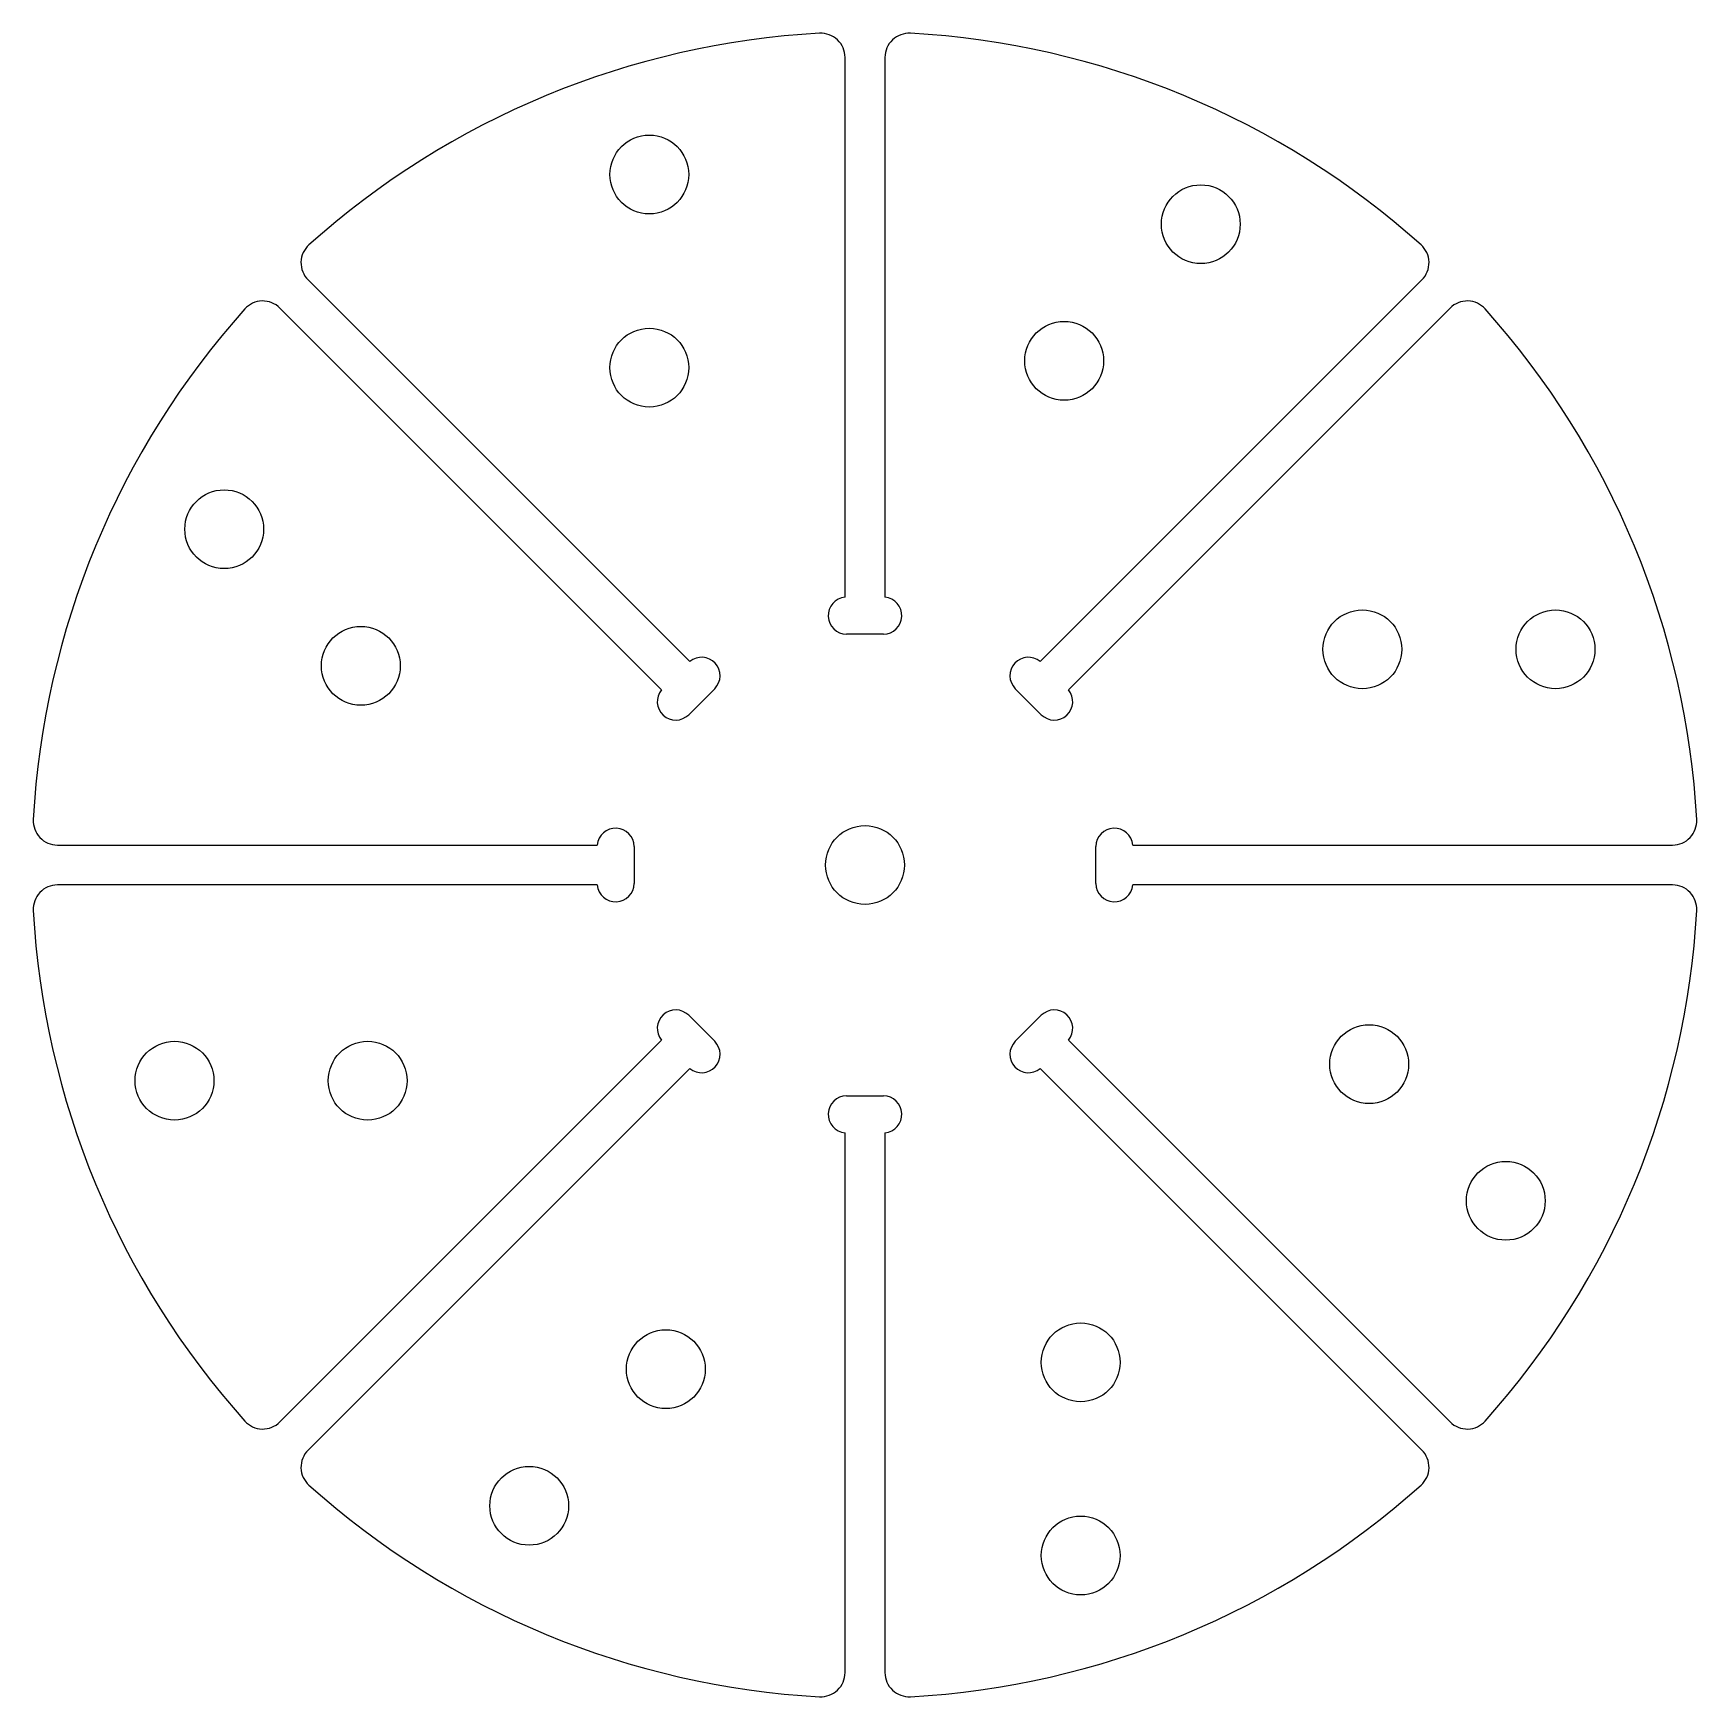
# Model space of a CAD drawing. Extents: x -34.5 to 34.5, y -34.5 to 34.5.
import ezdxf

# ---------------------------------------------------------------- set-up
doc = ezdxf.new("R2010")
doc.units = 0
doc.layers.add('1', color=7, linetype='CONTINUOUS')

msp = doc.modelspace()

# ---------------------------------------------------------------- linework, layer by layer
at = {"layer": '1', "color": 173, "linetype": 'CONTINUOUS'}
for p, q in [((-0.8255, 11.087561), (-0.8255, 33.450225)), ((0.8255, 33.450225), (0.8255, 11.087561)), ((-23.069164, 24.236598), (-7.256373, 8.423806)), ((7.256373, 8.423806), (23.069164, 24.236598)), ((-8.423806, 7.256373), (-24.236598, 23.069164)), ((24.236598, 23.069164), (8.423806, 7.256373)), ((0.762, 9.566211), (-0.762, 9.566211)), ((-6.225517, 7.303148), (-7.303148, 6.225517)), ((7.303148, 6.225517), (6.225517, 7.303148)), ((-33.450225, 0.8255), (-11.087561, 0.8255)), ((-9.566211, 0.762), (-9.566211, -0.762)), ((9.566211, -0.762), (9.566211, 0.762)), ((11.087561, 0.8255), (33.450225, 0.8255)), ((-11.087561, -0.8255), (-33.450225, -0.8255)), ((33.450225, -0.8255), (11.087561, -0.8255)), ((-7.303148, -6.225517), (-6.225517, -7.303148)), ((6.225517, -7.303148), (7.303148, -6.225517)), ((-24.236598, -23.069164), (-8.423806, -7.256373)), ((8.423806, -7.256373), (24.236598, -23.069164)), ((-7.256373, -8.423806), (-23.069164, -24.236598)), ((23.069164, -24.236598), (7.256373, -8.423806)), ((-0.762, -9.566211), (0.762, -9.566211)), ((-0.8255, -33.450225), (-0.8255, -11.087561)), ((0.8255, -11.087561), (0.8255, -33.450225))]:
    msp.add_line(p, q, dxfattribs=at)
at = {"layer": '1', "color": 150, "linetype": 'CONTINUOUS'}
for centre in [(-8.9332, 28.6), (13.906527, 26.53998), (-8.9332, 20.6), (8.249673, 20.883126), (-26.53998, 13.906527), (20.6, 8.9332), (28.6, 8.9332), (-20.883126, 8.249673), (0, 0), (20.883126, -8.249673), (-28.6, -8.9332), (-20.6, -8.9332), (26.53998, -13.906527), (-8.249673, -20.883126), (8.9332, -20.6), (-13.906527, -26.53998), (8.9332, -28.6)]:
    msp.add_circle(centre, 1.63195, dxfattribs=at)
at = {"layer": '1', "color": 173, "linetype": 'CONTINUOUS'}
for centre, radius, start, end in [((1.8255, 33.450225), 1, 86.87626, 180), ((0, 0), 34.5, 93.12374, 131.87626), ((-1.8255, 33.450225), 1, 360, 93.12374), ((0, 0), 34.5, 48.12374, 86.87626), ((-22.362057, 24.943704), 1, 131.87626, 225), ((22.362057, 24.943704), 1, 315, 48.12374), ((0, 0), 34.5, 138.12374, 176.87626), ((-24.943704, 22.362057), 1, 45, 138.12374), ((24.943704, 22.362057), 1, 41.87626, 135), ((0, 0), 34.5, 3.12374, 41.87626), ((-0.762, 10.328211), 0.762, 94.780192, 270), ((0.762, 10.328211), 0.762, 270, 85.219808), ((-6.764333, 7.841963), 0.762, 315, 130.219808), ((6.764333, 7.841963), 0.762, 49.780192, 225), ((-7.841963, 6.764333), 0.762, 139.780192, 315), ((7.841963, 6.764333), 0.762, 225, 40.219808), ((-33.450225, 1.8255), 1, 176.87626, 270), ((-10.328211, 0.762), 0.762, 360, 175.219808), ((10.328211, 0.762), 0.762, 4.780192, 180), ((33.450225, 1.8255), 1, 270, 3.12374), ((-33.450225, -1.8255), 1, 90, 183.12374), ((-10.328211, -0.762), 0.762, 184.780192, 360), ((10.328211, -0.762), 0.762, 180, 355.219808), ((33.450225, -1.8255), 1, 356.87626, 90), ((0, 0), 34.5, 183.12374, 221.87626), ((0, 0), 34.5, 318.12374, 356.87626), ((-7.841963, -6.764333), 0.762, 45, 220.219808), ((7.841963, -6.764333), 0.762, 319.780192, 135), ((-6.764333, -7.841963), 0.762, 229.780192, 45), ((6.764333, -7.841963), 0.762, 135, 310.219808), ((-0.762, -10.328211), 0.762, 90, 265.219808), ((0.762, -10.328211), 0.762, 274.780192, 90), ((-24.943704, -22.362057), 1, 221.87626, 315), ((24.943704, -22.362057), 1, 225, 318.12374), ((-22.362057, -24.943704), 1, 135, 228.12374), ((22.362057, -24.943704), 1, 311.87626, 45), ((0, 0), 34.5, 228.12374, 266.87626), ((0, 0), 34.5, 273.12374, 311.87626), ((-1.8255, -33.450225), 1, 266.87626, 360), ((1.8255, -33.450225), 1, 180, 273.12374)]:
    msp.add_arc(centre, radius, start, end, dxfattribs=at)

doc.saveas('drawing.dxf')
